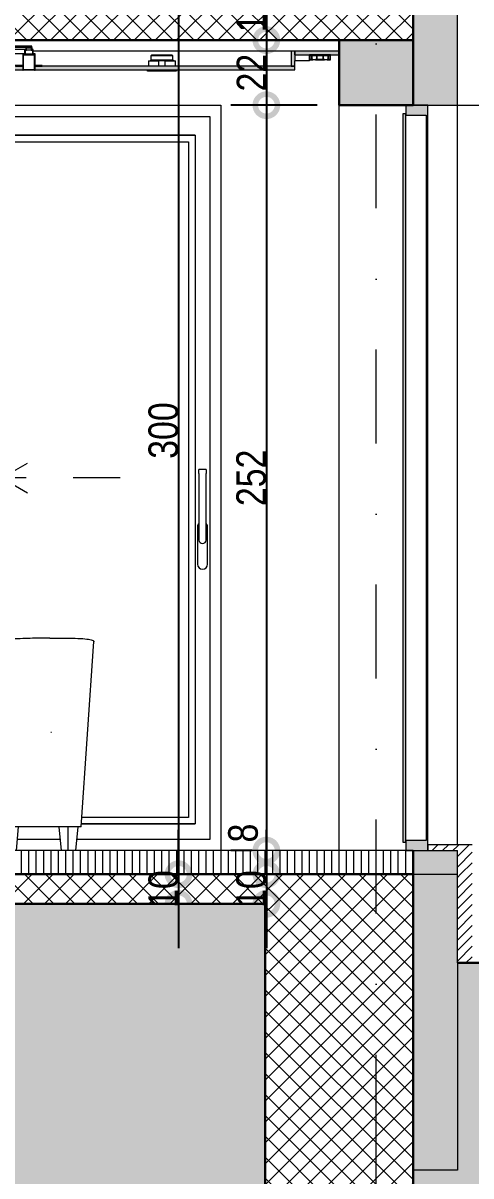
# Model space of a CAD drawing. Header units: centimetres. Extents: x 0 to 25250, y 0 to 2250.
# Drawn here: x 10996.3 to 11147.9, y 197.9 to 587.7 of the extents above; entities that cross this region are included whole.
import ezdxf

# ---------------------------------------------------------------- set-up
doc = ezdxf.new("R2010")
doc.units = ezdxf.units.CM
for name, pattern in [('17-View-1$0$Dash', [31.75, 15.875, -15.875]), ('20-View-2$0$Dash', [31.75, 15.875, -15.875]), ('20-View-2$0$Dash dot', [79.375, 31.75, -23.8125, 0, -23.8125])]:
    doc.linetypes.add(name, pattern=pattern)
for name, color, linetype, lineweight in [('A-ANNO-DIMS', 7, 'Continuous', 9), ('A-CLNG', 7, 'Continuous', 15), ('A-CLNG-PATT', 7, 'Continuous', 15), ('A-DETL', 7, 'Continuous', 9), ('A-DETL-GENF', 7, 'Continuous', 9), ('A-DETL-MBND', 7, 'Continuous', 9), ('A-FLOR-FNSH', 7, 'Continuous', 9), ('A-FLOR-LEVL', 7, 'Continuous', 9), ('A-FLOR-PATT', 7, 'Continuous', 9), ('A-GENM', 7, 'Continuous', 9), ('A-GLAZ', 7, 'Continuous', 5), ('A-GLAZ-HDLN', 7, '17-View-1$0$Dash', 5), ('A-WALL', 7, 'Continuous', 9), ('A-WALL-PATT', 7, 'Continuous', 9), ('E-LITE-EQPM', 7, 'Continuous', 9), ('G-ANNO-DIMS', 7, 'Continuous', 9), ('I-FURN', 7, 'Continuous', 9), ('S-COLS', 7, 'Continuous', 9), ('S-GRID', 7, 'Continuous', 9)]:
    doc.layers.add(name, color=color, linetype=linetype, lineweight=lineweight)
doc.styles.add('20-View-2$0$Arial Narrow', font='ARIALN.TTF', dxfattribs={"height": 10})
doc.dimstyles.new('20-View-2$0$TEC_DIM', dxfattribs={"dimscale": 30.48, "dimtxt": 10.23431, "dimasz": 0.492126, "dimexe": 0.393701, "dimexo": 0.246063, "dimgap": 0, "dimtad": 1, "dimdec": 0, "dimzin": 0, "dimdsep": 46, "dimtxsty": '20-View-2$0$Arial Narrow', "dimblk1": '20-View-2$0$_DotSmall', "dimblk2": '20-View-2$0$_DotSmall', "dimsah": 1, "dimcen": 0.09, "dimazin": 0, "dimtfac": 1, "dimtdec": 4, "dimtix": 1, "dimtmove": 0, "dimatfit": 3, "dimfxl": 1, "dimtvp": 1, "dimtolj": 1, "dimtzin": 0, "dimarcsym": 2})
doc.dimstyles.new('20-View-2$0$TEC_DIM_2', dxfattribs={"dimscale": 30.48, "dimtxt": 10.23431, "dimasz": 0.492126, "dimexe": 0.393701, "dimexo": 0.246063, "dimgap": 0, "dimtad": 1, "dimdec": 0, "dimzin": 0, "dimdsep": 46, "dimtxsty": '20-View-2$0$Arial Narrow', "dimblk1": '20-View-2$0$_DotSmall', "dimblk2": '20-View-2$0$_DotSmall', "dimsah": 1, "dimcen": 0.09, "dimazin": 0, "dimtfac": 1, "dimtdec": 4, "dimtix": 1, "dimtmove": 2, "dimatfit": 3, "dimfxl": 1, "dimtvp": 1, "dimtolj": 1, "dimtzin": 0, "dimarcsym": 2})
pattern_1 = [(45, (10354.6182, 595.5408), (-1.767767, 1.767767), [])]
pattern_2 = [(45, (10354.618, 595.541), (-3.535534, 3.535534), []), (135, (10354.618, 595.541), (-3.535534, -3.535534), [])]

# ---------------------------------------------------------------- blocks, each defined once
blk = doc.blocks.new('SINGLE - OK - 100x252-2419123-2-2')
at = {"layer": 'A-GLAZ', "true_color": 0xc0c0c0}
for points in [[(1781.64, 8), (1789.14, 8), (1789.14, 260), (1781.64, 260), (1781.64, 256.6), (1788.59, 256.6), (1788.59, 11.4), (1781.64, 11.4)], [(1780.64, 10.9), (1781.64, 10.9), (1781.64, 257.1), (1780.64, 257.1), (1780.64, 14.5)]]:
    blk.add_hatch(color=9, dxfattribs=at).paths.add_polyline_path(points)
at = {"layer": 'A-GLAZ'}
for p, q in [((1781.64, 260), (1781.64, 256.6)), ((1789.14, 260), (1781.64, 260)), ((1789.14, 8), (1789.14, 260)), ((1780.64, 257.1), (1780.64, 10.9)), ((1781.64, 257.1), (1780.64, 257.1)), ((1781.64, 10.9), (1781.64, 257.1)), ((1781.64, 256.6), (1788.59, 256.6)), ((1788.59, 256.6), (1788.59, 11.4)), ((1780.64, 10.9), (1781.64, 10.9)), ((1788.59, 11.4), (1781.64, 11.4)), ((1781.64, 11.4), (1781.64, 8)), ((1781.64, 8), (1789.14, 8))]:
    blk.add_line(p, q, dxfattribs=at)
blk = doc.blocks.new('SLIDING - TRIPLE - SL_SL_SL - 300x252-2510870-2-2')
at = {"layer": 'A-GLAZ'}
for p, q in [((1422.94, 11.8), (1422.94, 256.2)), ((1422.94, 256.2), (1715.34, 256.2)), ((1612.33, 255.25), (1422.94, 255.25)), ((1516.5, 79.08), (1516.5, 255.25)), ((1517.53, 255.25), (1517.53, 79.01)), ((1517.53, 255.25), (1517.53, 79.01)), ((1612.33, 88), (1612.33, 256.05)), ((1613.36, 256.05), (1612.33, 256.05)), ((1613.36, 256.05), (1613.36, 88)), ((1613.36, 256.05), (1613.36, 88)), ((1715.34, 256.05), (1613.36, 256.05)), ((1715.34, 256.2), (1715.34, 11.8)), ((1427.89, 17), (1427.89, 249.85)), ((1516.5, 249.85), (1427.89, 249.85)), ((1427.89, 249.85), (1516.5, 249.85)), ((1427.89, 17), (1427.89, 249.85)), ((1523.73, 249.85), (1523.73, 78.56)), ((1612.33, 249.85), (1523.73, 249.85)), ((1523.73, 78.56), (1523.73, 249.85)), ((1523.73, 249.85), (1612.33, 249.85)), ((1619.56, 249.85), (1619.56, 77.27)), ((1710.39, 249.85), (1619.56, 249.85)), ((1619.56, 77.27), (1619.56, 249.85)), ((1619.56, 249.85), (1710.39, 249.85)), ((1710.39, 249.85), (1710.39, 17)), ((1710.39, 249.85), (1710.39, 17)), ((1430.09, 247.65), (1516.5, 247.65)), ((1430.09, 19.2), (1430.09, 247.65)), ((1525.93, 78.38), (1525.93, 247.65)), ((1525.93, 247.65), (1612.33, 247.65)), ((1621.76, 77.51), (1621.76, 247.65)), ((1621.76, 247.65), (1708.19, 247.65)), ((1708.19, 247.65), (1708.19, 19.2)), ((1714.09, 136.8), (1711.69, 136.8)), ((1711.69, 136.74), (1711.69, 136.8)), ((1711.69, 135.67), (1711.69, 136.74)), ((1714.09, 136.8), (1714.09, 136.74)), ((1714.09, 136.74), (1714.09, 135.67)), ((1711.69, 135.52), (1711.69, 135.67)), ((1711.69, 135.52), (1711.69, 113)), ((1714.09, 135.67), (1714.09, 135.52)), ((1714.09, 113), (1714.09, 135.52)), ((1711.22, 117.5), (1711.22, 104.83)), ((1714.57, 104.83), (1714.57, 117.5)), ((1612.33, 76.39), (1612.33, 84)), ((1613.36, 84), (1613.36, 76.53)), ((1613.36, 84), (1613.36, 76.53)), ((1427.89, 17), (1485.14, 17)), ((1485.14, 17), (1427.89, 17)), ((1484.99, 19.2), (1430.09, 19.2)), ((1516.5, 11.8), (1516.5, 16)), ((1517.53, 16), (1517.53, 11.8)), ((1517.53, 16), (1517.53, 11.8)), ((1558.74, 17), (1579.14, 17)), ((1579.14, 17), (1558.74, 17)), ((1579.14, 19.2), (1558.87, 19.2)), ((1598.11, 19.2), (1587.14, 19.2)), ((1587.14, 17), (1598.24, 17)), ((1598.24, 17), (1587.14, 17)), ((1612.33, 11.8), (1612.33, 16)), ((1613.36, 16), (1613.36, 11.8)), ((1613.36, 16), (1613.36, 11.8)), ((1671.84, 17), (1710.39, 17)), ((1710.39, 17), (1671.84, 17)), ((1708.19, 19.2), (1671.98, 19.2)), ((1486.7, 11.8), (1422.94, 11.8)), ((1506.83, 11.8), (1492.32, 11.8)), ((1520.28, 11.8), (1512.45, 11.8)), ((1548.54, 11.8), (1525.91, 11.8)), ((1575.72, 11.8), (1554.16, 11.8)), ((1602.82, 11.8), (1590.57, 11.8)), ((1631.07, 11.8), (1608.44, 11.8)), ((1644.52, 11.8), (1636.7, 11.8)), ((1664.66, 11.8), (1650.15, 11.8)), ((1715.34, 11.8), (1670.28, 11.8))]:
    blk.add_line(p, q, dxfattribs=at)
for centre, radius, start, end in [((1712.89, 117.5), 1.68, 135.8789, 180), ((1712.89, 117.5), 1.67, 0, 44.1211), ((1712.89, 113), 1.2, 180, 360), ((1712.89, 104.83), 1.67, 180, 360)]:
    blk.add_arc(centre, radius, start, end, dxfattribs=at)
at = {"layer": 'A-GLAZ-HDLN'}
for p, q in [((1549.14, 134), (1557.8, 139)), ((1644.98, 134), (1653.64, 139)), ((1549.14, 134), (1557.8, 129)), ((1589.14, 134), (1549.14, 134)), ((1644.98, 134), (1653.64, 129)), ((1684.98, 134), (1644.98, 134))]:
    blk.add_line(p, q, dxfattribs=at)
blk = doc.blocks.new('Furniture_Crescent_Armchair - 870x580x380mm-V38-2-2')
at = {"layer": 'I-FURN', "color": 253, "true_color": 0xaaaaaa}
blk.add_line((1671.78, 16), (1676.16, 78.72), dxfattribs=at)
blk.add_open_spline([(1676.11, 78.59), (1676.17, 78.68), (1676.18, 78.76), (1676.13, 78.84)], degree=3, dxfattribs=at)
blk = doc.blocks.new('Furniture_Crescent_Armchair - 870x580x380mm-V41-2-2')
at = {"layer": 'I-FURN', "color": 253, "true_color": 0xaaaaaa}
for p, q in [((1661.25, 79.85), (1665.5, 79.85)), ((1671.78, 16), (1676.16, 78.72)), ((1598.3, 16), (1594.84, 73.47)), ((1598.3, 16), (1612.53, 16)), ((1602.08, 16), (1603.49, 8)), ((1605.26, 16), (1605.97, 8)), ((1608.44, 16), (1608.44, 8)), ((1658.1, 16), (1612.53, 16)), ((1630.7, 16), (1631.41, 8)), ((1633.88, 16), (1633.88, 8)), ((1636.36, 8), (1637.07, 16)), ((1644.86, 8), (1644.15, 16)), ((1647.33, 16), (1647.33, 8)), ((1650.52, 16), (1649.81, 8)), ((1662.34, 16), (1658.1, 16)), ((1671.78, 16), (1662.34, 16)), ((1664.29, 16), (1665, 8)), ((1667.47, 8), (1667.47, 16)), ((1670.65, 16), (1669.95, 8))]:
    blk.add_line(p, q, dxfattribs=at)
at = {"layer": 'I-FURN', "color": 253, "true_color": 0xaaaaaa, "flags": 128}
blk.add_lwpolyline([(1661.56, 48), (1661.66, 48), (1661.76, 47.99)], dxfattribs=at)
at = {"layer": 'I-FURN', "color": 253, "true_color": 0xaaaaaa}
for points, knots in [([(1661.25, 79.85), (1660.35, 79.85), (1658.47, 79.84), (1654.34, 79.76), (1648.65, 79.55), (1641.25, 79.15), (1633.9, 78.63), (1626.9, 78.03), (1620.49, 77.39), (1615.58, 76.82), (1612, 76.35), (1610.36, 76.12), (1609.56, 76)], [-1, -1, -1, -1, -0.933824, -0.867647, -0.735294, -0.602941, -0.470588, -0.352941, -0.235294, -0.117647, -0.058824, 0, 0, 0, 0]), ([(1665.5, 79.85), (1666.3, 79.85), (1667.82, 79.84), (1670.54, 79.78), (1673.29, 79.61), (1675.43, 79.29), (1676.19, 78.93), (1676.17, 78.68), (1676.11, 78.59)], [0, 0, 0, 0, 0.0588235, 0.1176471, 0.2352941, 0.3529412, 0.4705882, 0.5294118, 0.5294118, 0.5294118, 0.5294118]), ([(1609.56, 76), (1607.85, 75.74), (1604.57, 75.23), (1599.56, 74.38), (1596.47, 73.8), (1594.84, 73.47)], [-1, -1, -1, -1, -0.7, -0.4, 0, 0, 0, 0])]:
    blk.add_open_spline(points, degree=3, knots=knots, dxfattribs=at)
blk = doc.blocks.new('20-View-2$0$_DotSmall')
at = {"color": 0, "linetype": 'ByBlock', "const_width": 0.5}
blk.add_lwpolyline([(-0.0625, 0, 1), (0.0625, 0, 1)], format="xyb", close=True, dxfattribs=at)
blk = doc.blocks.new('*D3062')
at = {"layer": 'A-ANNO-DIMS', "color": 0, "lineweight": -2, "transparency": 16777216}
for p, q in [((11073.8, 599.88), (11066.64, 599.88)), ((11078.64, 599.88), (11078.64, 581.88)), ((11073.8, 581.88), (11066.64, 581.88))]:
    blk.add_line(p, q, dxfattribs=at)
at = {"layer": 'A-ANNO-DIMS', "color": 0, "lineweight": -2, "transparency": 16777216, "xscale": 15, "yscale": 15, "zscale": 15}
for p, rotation in [((11078.64, 599.88), 90), ((11078.64, 581.88), 270)]:
    blk.add_blockref('20-View-2$0$_DotSmall', p, dxfattribs=dict(at, rotation=rotation))
at = {"layer": 'A-ANNO-DIMS', "color": 0, "transparency": 16777216, "insert": (11073.54, 590.88), "char_height": 10, "width": 15.2053, "attachment_point": 5, "rotation": 90, "style": '20-View-2$0$Arial Narrow'}
blk.add_mtext('\\A1;18', dxfattribs=at)
blk = doc.blocks.new('*D3063')
at = {"layer": 'A-ANNO-DIMS', "color": 0, "lineweight": -2, "transparency": 16777216}
for p, q in [((11073.8, 581.88), (11066.64, 581.88)), ((11078.64, 581.88), (11078.64, 559.88)), ((11095.78, 559.88), (11066.64, 559.88))]:
    blk.add_line(p, q, dxfattribs=at)
at = {"layer": 'A-ANNO-DIMS', "color": 0, "lineweight": -2, "transparency": 16777216, "xscale": 15, "yscale": 15, "zscale": 15}
for p, rotation in [((11078.64, 581.88), 90), ((11078.64, 559.88), 270)]:
    blk.add_blockref('20-View-2$0$_DotSmall', p, dxfattribs=dict(at, rotation=rotation))
at = {"layer": 'A-ANNO-DIMS', "color": 0, "transparency": 16777216, "insert": (11073.62, 570.88), "char_height": 10, "width": 15.2053, "attachment_point": 5, "rotation": 90, "style": '20-View-2$0$Arial Narrow'}
blk.add_mtext('\\A1;22', dxfattribs=at)
blk = doc.blocks.new('*D3064')
at = {"layer": 'A-ANNO-DIMS', "color": 0, "lineweight": -2, "transparency": 16777216}
for p, q in [((11095.78, 559.88), (11066.64, 559.88)), ((11078.64, 559.88), (11078.64, 307.88)), ((11073.8, 307.88), (11066.64, 307.88))]:
    blk.add_line(p, q, dxfattribs=at)
at = {"layer": 'A-ANNO-DIMS', "color": 0, "lineweight": -2, "transparency": 16777216, "xscale": 15, "yscale": 15, "zscale": 15}
for p, rotation in [((11078.64, 559.88), 90), ((11078.64, 307.88), 270)]:
    blk.add_blockref('20-View-2$0$_DotSmall', p, dxfattribs=dict(at, rotation=rotation))
at = {"layer": 'A-ANNO-DIMS', "color": 0, "transparency": 16777216, "insert": (11073.54, 433.88), "char_height": 10, "width": 22.8079, "attachment_point": 5, "rotation": 90, "style": '20-View-2$0$Arial Narrow'}
blk.add_mtext('\\A1;252', dxfattribs=at)
blk = doc.blocks.new('*D3065')
at = {"layer": 'A-ANNO-DIMS', "color": 0, "lineweight": -2, "transparency": 16777216}
for p, q in [((11073.8, 307.88), (11066.64, 307.88)), ((11078.64, 307.88), (11078.64, 299.88)), ((11073.8, 299.88), (11066.64, 299.88))]:
    blk.add_line(p, q, dxfattribs=at)
at = {"layer": 'A-ANNO-DIMS', "color": 0, "lineweight": -2, "transparency": 16777216, "xscale": 15, "yscale": 15, "zscale": 15}
for p, rotation in [((11078.64, 307.88), 90), ((11078.64, 299.88), 270)]:
    blk.add_blockref('20-View-2$0$_DotSmall', p, dxfattribs=dict(at, rotation=rotation))
at = {"layer": 'A-ANNO-DIMS', "color": 0, "transparency": 16777216, "insert": (11065.72, 310.62), "char_height": 10, "width": 7.6026, "attachment_point": 1, "rotation": 90, "line_spacing_factor": 0.974696, "style": '20-View-2$0$Arial Narrow'}
blk.add_mtext('\\A1;8', dxfattribs=at)
blk = doc.blocks.new('*D3066')
at = {"layer": 'A-ANNO-DIMS', "color": 0, "lineweight": -2, "transparency": 16777216}
for p, q in [((11078.64, 299.88), (11078.64, 314.88)), ((11073.8, 299.88), (11066.64, 299.88)), ((11078.64, 299.88), (11078.64, 289.88)), ((11073.8, 289.88), (11066.64, 289.88)), ((11078.64, 289.88), (11078.64, 274.88))]:
    blk.add_line(p, q, dxfattribs=at)
at = {"layer": 'A-ANNO-DIMS', "color": 0, "lineweight": -2, "transparency": 16777216, "xscale": 15, "yscale": 15, "zscale": 15}
for p, rotation in [((11078.64, 299.88), 270), ((11078.64, 289.88), 90)]:
    blk.add_blockref('20-View-2$0$_DotSmall', p, dxfattribs=dict(at, rotation=rotation))
at = {"layer": 'A-ANNO-DIMS', "color": 0, "transparency": 16777216, "insert": (11073.54, 294.88), "char_height": 10, "width": 15.2053, "attachment_point": 5, "rotation": 90, "style": '20-View-2$0$Arial Narrow'}
blk.add_mtext('\\A1;10', dxfattribs=at)
blk = doc.blocks.new('*D3068')
at = {"layer": 'A-ANNO-DIMS', "color": 0, "lineweight": -2, "transparency": 16777216}
for p, q in [((11044.06, 599.88), (11036.91, 599.88)), ((11048.91, 599.88), (11048.91, 299.88)), ((11044.06, 299.88), (11036.91, 299.88))]:
    blk.add_line(p, q, dxfattribs=at)
at = {"layer": 'A-ANNO-DIMS', "color": 0, "lineweight": -2, "transparency": 16777216, "xscale": 15, "yscale": 15, "zscale": 15}
for p, rotation in [((11048.91, 599.88), 90), ((11048.91, 299.88), 270)]:
    blk.add_blockref('20-View-2$0$_DotSmall', p, dxfattribs=dict(at, rotation=rotation))
at = {"layer": 'A-ANNO-DIMS', "color": 0, "transparency": 16777216, "insert": (11043.81, 449.88), "char_height": 10, "width": 22.8079, "attachment_point": 5, "rotation": 90, "style": '20-View-2$0$Arial Narrow'}
blk.add_mtext('\\A1;300', dxfattribs=at)
blk = doc.blocks.new('*D3069')
at = {"layer": 'A-ANNO-DIMS', "color": 0, "lineweight": -2, "transparency": 16777216}
for p, q in [((11048.91, 299.88), (11048.91, 314.88)), ((11044.06, 299.88), (11036.91, 299.88)), ((11048.91, 299.88), (11048.91, 289.88)), ((11044.06, 289.88), (11036.91, 289.88)), ((11048.91, 289.88), (11048.91, 274.88))]:
    blk.add_line(p, q, dxfattribs=at)
at = {"layer": 'A-ANNO-DIMS', "color": 0, "lineweight": -2, "transparency": 16777216, "xscale": 15, "yscale": 15, "zscale": 15}
for p, rotation in [((11048.91, 299.88), 270), ((11048.91, 289.88), 90)]:
    blk.add_blockref('20-View-2$0$_DotSmall', p, dxfattribs=dict(at, rotation=rotation))
at = {"layer": 'A-ANNO-DIMS', "color": 0, "transparency": 16777216, "insert": (11043.81, 294.88), "char_height": 10, "width": 15.2053, "attachment_point": 5, "rotation": 90, "style": '20-View-2$0$Arial Narrow'}
blk.add_mtext('\\A1;10', dxfattribs=at)
blk = doc.blocks.new('ClearAccent-RS060B-3D - 1xLED5-36-_830-V33-2-2')
at = {"layer": 'E-LITE-EQPM', "lineweight": 5}
for p, q in [((1695.75, 277), (1695.39, 276.64)), ((1695.75, 277), (1699.14, 277)), ((1699.14, 277), (1702.54, 277)), ((1702.89, 276.64), (1702.54, 277)), ((1694.57, 275), (1694.57, 273.32)), ((1694.57, 275), (1698.11, 275)), ((1694.57, 273.32), (1694.64, 273.25)), ((1694.57, 273.32), (1698.11, 273.32)), ((1695.39, 275.24), (1695.15, 275)), ((1695.39, 276.64), (1695.39, 275.24)), ((1699.14, 276.64), (1695.39, 276.64)), ((1695.39, 275.24), (1699.14, 275.24)), ((1699.14, 275.24), (1695.39, 275.24)), ((1695.85, 275.24), (1695.85, 275)), ((1698.14, 273.25), (1698.14, 275.11)), ((1698.14, 275.11), (1700.14, 275.11)), ((1702.89, 276.64), (1699.14, 276.64)), ((1699.14, 275.24), (1702.89, 275.24)), ((1702.89, 275.24), (1699.14, 275.24)), ((1700.14, 275.11), (1700.14, 273.25)), ((1700.18, 275), (1703.72, 275)), ((1700.18, 273.32), (1703.72, 273.32)), ((1702.44, 275), (1702.44, 275.24)), ((1702.89, 275.24), (1702.89, 276.64)), ((1703.14, 275), (1702.89, 275.24)), ((1703.64, 273.25), (1703.72, 273.32)), ((1703.72, 273.32), (1703.72, 275)), ((1694.14, 272), (1694.14, 271.5)), ((1699.14, 271.5), (1694.27, 271.5)), ((1704.02, 271.5), (1699.14, 271.5)), ((1704.14, 271.5), (1704.14, 272))]:
    blk.add_line(p, q, dxfattribs=at)
blk = doc.blocks.new('ClearAccent-RS060B-3D - 1xLED5-36-_830-V34-2-2')
at = {"layer": 'E-LITE-EQPM', "lineweight": 5}
for p, q in [((1694.57, 273.32), (1694.64, 273.25)), ((1703.64, 273.25), (1703.72, 273.32)), ((1694.14, 272), (1694.14, 271.5)), ((1694.27, 271.5), (1694.27, 271.5)), ((1704.02, 271.5), (1704.02, 271.5)), ((1704.14, 271.5), (1704.14, 272))]:
    blk.add_line(p, q, dxfattribs=at)
blk = doc.blocks.new('LIGHT PROFILE - 60-1634594-2-2')
at = {"layer": 'E-LITE-EQPM', "lineweight": 5}
for p, q in [((1017.22, 277), (1021.07, 277)), ((1017.22, 277), (1017.22, 272)), ((1021.07, 272), (1021.07, 277)), ((1021.07, 272), (1017.22, 272))]:
    blk.add_line(p, q, dxfattribs=at)
blk = doc.blocks.new('LED STRIP PHOTO_0010 - LED-1642415-2-2')
at = {"layer": 'E-LITE-EQPM', "lineweight": 5}
for p, q in [((1744.14, 277), (1749.14, 277)), ((1744.14, 277), (1744.14, 275)), ((1749.14, 275), (1749.14, 277)), ((1749.14, 275), (1744.14, 275))]:
    blk.add_line(p, q, dxfattribs=at)
blk = doc.blocks.new('TRACK LIGHT MAYTONI SYS - 200x276-1638274-2-2')
at = {"layer": 'A-GENM', "lineweight": 5}
for p, q in [((1452.69, 277.38), (1452.09, 277.38)), ((1452.09, 277.38), (1452.09, 273.44)), ((1452.22, 277), (1452.22, 277.08)), ((1452.22, 277.08), (1453.26, 277.08)), ((1453.09, 278.88), (1452.69, 278.88)), ((1452.69, 278.88), (1452.69, 277.38)), ((1452.98, 277.21), (1452.98, 278.62)), ((1452.98, 278.62), (1453.34, 278.62)), ((1453.26, 277.21), (1452.98, 277.21)), ((1453.56, 279.56), (1453.09, 279.56)), ((1453.09, 279.56), (1453.09, 278.88)), ((1453.75, 279.92), (1453.18, 279.92)), ((1453.18, 279.92), (1453.18, 279.79)), ((1453.18, 279.79), (1453.56, 279.79)), ((1453.26, 277.08), (1453.26, 277.21)), ((1455.03, 277.21), (1453.26, 277.21)), ((1455.03, 277.08), (1453.26, 277.08)), ((1453.34, 278.62), (1453.34, 279.37)), ((1453.34, 279.37), (1454.95, 279.37)), ((1454.95, 278.62), (1453.34, 278.62)), ((1453.56, 279.79), (1453.56, 279.56)), ((1453.75, 279.65), (1453.75, 279.92)), ((1454.53, 279.92), (1453.75, 279.92)), ((1454.53, 279.65), (1453.75, 279.65)), ((1454.53, 279.92), (1454.53, 279.65)), ((1455.1, 279.92), (1454.53, 279.92)), ((1454.73, 279.56), (1454.73, 279.79)), ((1454.73, 279.79), (1455.1, 279.79)), ((1455.19, 279.56), (1454.73, 279.56)), ((1454.95, 279.37), (1454.95, 278.62)), ((1454.95, 278.62), (1455.31, 278.62)), ((1455.31, 277.21), (1455.03, 277.21)), ((1455.03, 277.21), (1455.03, 277.08)), ((1455.03, 277.08), (1456.07, 277.08)), ((1455.1, 279.79), (1455.1, 279.92)), ((1653.18, 279.92), (1455.1, 279.92)), ((1653.18, 279.79), (1455.1, 279.79)), ((1455.19, 278.88), (1455.19, 279.56)), ((1653.09, 279.56), (1455.19, 279.56)), ((1455.6, 278.88), (1455.19, 278.88)), ((1455.31, 278.62), (1455.31, 277.21)), ((1455.6, 277.38), (1455.6, 278.88)), ((1652.69, 278.88), (1455.6, 278.88)), ((1456.2, 277.38), (1455.6, 277.38)), ((1456.07, 277.08), (1456.07, 277)), ((1456.2, 273.44), (1456.2, 277.38)), ((1652.09, 277.38), (1456.2, 277.38)), ((1652.69, 277.38), (1652.09, 277.38)), ((1652.09, 277.38), (1652.09, 273.44)), ((1652.22, 277), (1652.22, 277.08)), ((1652.22, 277.08), (1653.26, 277.08)), ((1653.09, 278.88), (1652.69, 278.88)), ((1652.69, 278.88), (1652.69, 277.38)), ((1652.98, 277.21), (1652.98, 278.62)), ((1652.98, 278.62), (1653.34, 278.62)), ((1653.26, 277.21), (1652.98, 277.21)), ((1653.56, 279.56), (1653.09, 279.56)), ((1653.09, 279.56), (1653.09, 278.88)), ((1653.75, 279.92), (1653.18, 279.92)), ((1653.18, 279.92), (1653.18, 279.79)), ((1653.18, 279.79), (1653.56, 279.79)), ((1653.26, 277.08), (1653.26, 277.21)), ((1655.03, 277.21), (1653.26, 277.21)), ((1655.03, 277.08), (1653.26, 277.08)), ((1653.34, 278.62), (1653.34, 279.37)), ((1653.34, 279.37), (1654.95, 279.37)), ((1654.95, 278.62), (1653.34, 278.62)), ((1653.56, 279.79), (1653.56, 279.56)), ((1653.75, 279.65), (1653.75, 279.92)), ((1654.53, 279.92), (1653.75, 279.92)), ((1654.53, 279.65), (1653.75, 279.65)), ((1655.1, 279.92), (1654.53, 279.92)), ((1654.53, 279.92), (1654.53, 279.65)), ((1654.73, 279.56), (1654.73, 279.79)), ((1654.73, 279.79), (1655.1, 279.79)), ((1655.19, 279.56), (1654.73, 279.56)), ((1654.95, 279.37), (1654.95, 278.62)), ((1654.95, 278.62), (1655.31, 278.62)), ((1655.31, 277.21), (1655.03, 277.21)), ((1655.03, 277.21), (1655.03, 277.08)), ((1655.03, 277.08), (1656.07, 277.08)), ((1655.1, 279.79), (1655.1, 279.92)), ((1655.19, 278.88), (1655.19, 279.56)), ((1655.6, 278.88), (1655.19, 278.88)), ((1655.31, 278.62), (1655.31, 277.21)), ((1655.6, 277.38), (1655.6, 278.88)), ((1656.2, 277.38), (1655.6, 277.38)), ((1656.07, 277.08), (1656.07, 277)), ((1656.2, 273.44), (1656.2, 277.38)), ((1452.09, 273.44), (1449.64, 273.44)), ((1449.64, 273.44), (1449.64, 273.25)), ((1449.64, 273.25), (1452.09, 273.25)), ((1452.09, 273.25), (1452.09, 271.83)), ((1458.64, 273.44), (1456.2, 273.44)), ((1456.2, 271.83), (1456.2, 273.25)), ((1456.2, 273.25), (1458.64, 273.25)), ((1458.64, 273.25), (1458.64, 273.44)), ((1649.64, 273.44), (1458.64, 273.44)), ((1652.09, 273.44), (1649.64, 273.44)), ((1649.64, 273.44), (1649.64, 273.25)), ((1649.64, 273.25), (1652.09, 273.25)), ((1652.09, 273.25), (1652.09, 271.83)), ((1658.64, 273.44), (1656.2, 273.44)), ((1656.2, 271.83), (1656.2, 273.25)), ((1656.2, 273.25), (1658.64, 273.25)), ((1658.64, 273.25), (1658.64, 273.44)), ((1452.09, 271.83), (1452.22, 271.83)), ((1452.22, 271.83), (1452.22, 272)), ((1456.07, 271.83), (1452.22, 271.83)), ((1456.07, 272), (1456.07, 271.83)), ((1456.07, 271.83), (1456.2, 271.83)), ((1534.14, 271.83), (1456.2, 271.83)), ((1652.09, 271.83), (1574.14, 271.83)), ((1652.09, 271.83), (1652.22, 271.83)), ((1652.22, 271.83), (1652.22, 272)), ((1656.07, 271.83), (1652.22, 271.83)), ((1656.07, 272), (1656.07, 271.83)), ((1656.07, 271.83), (1656.2, 271.83))]:
    blk.add_line(p, q, dxfattribs=at)
blk = doc.blocks.new('CURTAIN RAIL - CURTAIN RAIL-1696523-2-2')
at = {"layer": 'A-GENM', "lineweight": 5}
for p, q in [((1751.14, 275.3), (1750.24, 275.3)), ((1755.04, 275.3), (1754.14, 275.3))]:
    blk.add_line(p, q, dxfattribs=at)
blk = doc.blocks.new('CURTAIN RAIL - CURTAIN RAIL-1696591-2-2')
at = {"layer": 'A-GENM', "lineweight": 5}
for p, q in [((1756.14, 277), (1749.14, 277)), ((1749.34, 276.8), (1749.74, 276.8)), ((1749.34, 275.5), (1749.34, 276.8)), ((1749.74, 276.8), (1749.74, 275.5)), ((1749.94, 275.5), (1749.94, 276.8)), ((1749.94, 276.8), (1751.44, 276.8)), ((1751.44, 276.8), (1751.44, 275.5)), ((1751.64, 275.5), (1751.64, 276.8)), ((1751.64, 276.8), (1753.64, 276.8)), ((1753.64, 276.8), (1753.64, 275.5)), ((1753.84, 275.5), (1753.84, 276.8)), ((1753.84, 276.8), (1755.34, 276.8)), ((1755.34, 276.8), (1755.34, 275.5)), ((1755.54, 276.8), (1755.94, 276.8)), ((1755.54, 275.5), (1755.54, 276.8)), ((1755.94, 276.8), (1755.94, 275.5)), ((1756.14, 275.3), (1756.14, 277)), ((1749.14, 275.3), (1750.24, 275.3)), ((1749.74, 275.5), (1749.34, 275.5)), ((1750.24, 275.5), (1749.94, 275.5)), ((1750.24, 275.3), (1750.24, 275.5)), ((1751.44, 275.5), (1751.14, 275.5)), ((1751.14, 275.5), (1751.14, 275.3)), ((1751.14, 275.3), (1754.14, 275.3)), ((1753.64, 275.5), (1751.64, 275.5)), ((1754.14, 275.5), (1753.84, 275.5)), ((1754.14, 275.3), (1754.14, 275.5)), ((1755.34, 275.5), (1755.04, 275.5)), ((1755.04, 275.5), (1755.04, 275.3)), ((1755.04, 275.3), (1756.14, 275.3)), ((1755.94, 275.5), (1755.54, 275.5))]:
    blk.add_line(p, q, dxfattribs=at)

msp = doc.modelspace()

# ---------------------------------------------------------------- hatches: boundary and pattern name
at = {"layer": 'A-CLNG-PATT', "true_color": 0xffff80}
msp.add_hatch(color=51, dxfattribs=at).paths.add_polyline_path([(11097.96, 576.88), (11103.28, 576.88), (11103.28, 578.13), (11088.28, 578.13), (11088.28, 576.88), (11093.28, 576.88)])
h = msp.add_hatch(color=51, dxfattribs=at)
h.paths.add_polyline_path([(10708.28, 571.88), (10796.23, 571.88), (10796.23, 573.13), (10708.28, 573.13)])
h.paths.add_polyline_path([(11088.28, 571.88), (11088.28, 573.13), (11000.33, 573.13), (11000.33, 571.88), (11074.82, 571.88)])
h.paths.add_polyline_path([(10800.33, 571.88), (10996.23, 571.88), (10996.23, 573.13), (10800.33, 573.13), (10800.33, 572.74)])
at = {"layer": 'A-DETL-GENF'}
h = msp.add_hatch(dxfattribs=at)
h.set_pattern_fill('FP2_22', color=256, style=0, pattern_type=2)
h.set_pattern_definition([(0, (10354.618, 595.54), (19.05, 19.05), [19.05, -19.05]), (0, (10354.618, 602.685), (19.05, 19.05), [19.05, -19.05]), (0, (10354.618, 609.828), (19.05, 19.05), [19.05, -19.05]), (90, (10357, 612.21), (-19.05, 19.05), [19.05, -19.05]), (90, (10364.143, 612.21), (-19.05, 19.05), [19.05, -19.05]), (90, (10371.287, 612.21), (-19.05, 19.05), [19.05, -19.05])])
h.paths.add_polyline_path([(10299.45, 181.51), (10669.22, 181.51), (10669.22, 184.38), (10670.78, 184.38), (10670.78, 289.88), (10078.28, 289.88), (10078.28, 184.38), (10079.8, 184.38), (10079.8, 181.51), (10242.1, 181.51)])
h.paths.add_polyline_path([(9501.89, 181.51), (9566.72, 181.51), (9566.72, 184.38), (9568.28, 184.38), (9568.28, 199.88), (9553.28, 199.88), (9553.28, 269.88), (9378.53, 269.88), (9378.53, 181.51)])
h.paths.add_polyline_path([(11352.4, 181.51), (11352.4, 269.88), (11143.28, 269.88), (11143.28, 199.88), (11128.28, 199.88), (11128.28, 184.38), (11129.8, 184.38), (11129.8, 181.51), (11229.03, 181.51)])
h.paths.add_polyline_path([(9619.8, 181.51), (10026.72, 181.51), (10026.72, 184.38), (10028.28, 184.38), (10028.28, 289.88), (9618.28, 289.88), (9618.28, 184.38), (9619.8, 184.38), (9619.8, 181.84)])
h.paths.add_polyline_path([(11071.91, 181.51), (11076.72, 181.51), (11076.72, 184.38), (11078.28, 184.38), (11078.28, 289.88), (10720.78, 289.88), (10720.78, 184.38), (10722.3, 184.38), (10722.3, 181.51), (10982.3, 181.51)])
at = {"layer": 'A-FLOR-PATT'}
h = msp.add_hatch(dxfattribs=at)
h.set_pattern_fill('FP2_21', color=256, style=0, pattern_type=2)
h.set_pattern_definition(pattern_2)
h.paths.add_polyline_path([(10365.46, 581.88), (11128.28, 581.88), (11128.28, 599.88), (9488.28, 599.88), (9488.28, 581.88), (10350.04, 581.88)])
at = {"layer": 'A-FLOR-PATT', "true_color": 0x787878}
h = msp.add_hatch(dxfattribs=at)
h.set_pattern_fill('FP2_16', color=8, angle=-180, style=0, pattern_type=2)
h.set_pattern_definition([(270, (10348.2802, 307.8798), (2.5, 2e-16), [])])
h.paths.add_polyline_path([(9593.28, 299.88), (10028.28, 299.88), (10028.28, 307.88), (9593.28, 307.88)])
h.paths.add_polyline_path([(11128.28, 299.88), (11128.28, 307.88), (10708.28, 307.88), (10708.28, 299.88), (11121.09, 299.88)])
h.paths.add_polyline_path([(10053.28, 299.88), (10683.28, 299.88), (10683.28, 307.88), (10053.28, 307.88)])
at = {"layer": 'A-FLOR-PATT'}
h = msp.add_hatch(dxfattribs=at)
h.set_pattern_fill('FP2_21', color=256, style=0, pattern_type=2)
h.set_pattern_definition(pattern_2)
h.paths.add_polyline_path([(9618.28, 289.88), (11128.28, 289.88), (11128.28, 299.88), (9568.28, 299.88), (9568.28, 289.88)])
at = {"layer": 'A-WALL-PATT', "lineweight": 5, "true_color": 0xffff80}
h = msp.add_hatch(color=51, dxfattribs=at)
h.paths.add_polyline_path([(11136.51, 299.88), (11143.28, 299.88), (11143.28, 307.88), (11128.28, 307.88), (11128.28, 299.88), (11128.8, 299.88)])
h.paths.add_polyline_path([(11136.51, 559.88), (11143.28, 559.88), (11143.28, 599.88), (11128.28, 599.88), (11128.28, 559.88)])
at = {"layer": 'A-WALL-PATT', "true_color": 0x808080}
msp.add_hatch(color=8, dxfattribs=at).paths.add_polyline_path([(11128.28, 559.88), (11128.28, 581.88), (11103.28, 581.88), (11103.28, 559.88), (11105.67, 559.88)])
at = {"layer": 'A-WALL-PATT', "true_color": 0xffff80}
for points in [[(11087.03, 573.13), (11088.28, 573.13), (11088.28, 578.13), (11087.03, 578.13), (11087.03, 574.88)], [(11128.28, 199.88), (11143.28, 199.88), (11143.28, 299.88), (11128.28, 299.88), (11128.28, 209.86)]]:
    msp.add_hatch(color=51, dxfattribs=at).paths.add_polyline_path(points)
at = {"layer": 'A-WALL-PATT', "true_color": 0x787878}
h = msp.add_hatch(dxfattribs=at)
h.set_pattern_fill('FP2_20', color=8, style=0, pattern_type=2)
h.set_pattern_definition(pattern_1)
h.paths.add_polyline_path([(11133.28, 307.88), (11143.28, 307.88), (11143.28, 309.88), (11133.28, 309.88)])
h = msp.add_hatch(dxfattribs=at)
h.set_pattern_fill('FP2_20', color=8, style=0, pattern_type=2)
h.set_pattern_definition(pattern_1)
h.paths.add_polyline_path([(11144.22, 299.88), (11148.28, 299.88), (11148.28, 309.88), (11143.28, 309.88), (11143.28, 299.88)])
h = msp.add_hatch(dxfattribs=at)
h.set_pattern_fill('FP2_20', color=8, style=0, pattern_type=2)
h.set_pattern_definition(pattern_1)
h.paths.add_polyline_path([(9552.57, 269.88), (9553.28, 269.88), (9553.28, 299.88), (9548.28, 299.88), (9548.28, 269.88)])
h.paths.add_polyline_path([(11148.28, 269.88), (11148.28, 299.88), (11143.28, 299.88), (11143.28, 269.88), (11143.99, 269.88)])
at = {"layer": 'A-WALL-PATT'}
h = msp.add_hatch(dxfattribs=at)
h.set_pattern_fill('FP2_21', color=256, style=0, pattern_type=2)
h.set_pattern_definition(pattern_2)
h.paths.add_polyline_path([(11105.19, 181.84), (11107.09, 184.38), (11128.28, 184.38), (11128.28, 289.88), (11078.28, 289.88), (11078.28, 184.38), (11099.47, 184.38), (11101.38, 186.92), (11103.28, 184.38)])

# ---------------------------------------------------------------- linework, layer by layer
at = {"layer": 'A-CLNG', "lineweight": 5}
for p, q in [((11103.28, 578.13), (11088.28, 578.13)), ((11088.28, 578.13), (11088.28, 576.88)), ((11093.28, 576.88), (11103.28, 576.88)), ((11103.28, 576.88), (11103.28, 578.13)), ((11088.28, 573.13), (11000.33, 573.13)), ((11000.33, 573.13), (11000.33, 571.88)), ((11088.28, 571.88), (11088.28, 573.13)), ((11000.33, 571.88), (11088.28, 571.88))]:
    msp.add_line(p, q, dxfattribs=at)
at = {"layer": 'A-DETL', "color": 7, "lineweight": 30}
for p, q in [((11103.28, 581.88), (11128.28, 581.88)), ((11128.28, 307.88), (11128.28, 299.88)), ((11078.28, 289.88), (10720.78, 289.88)), ((11078.28, 184.38), (11078.28, 289.88)), ((11128.28, 199.88), (11128.28, 289.88)), ((11352.39, 269.88), (11143.28, 269.88)), ((11128.28, 199.88), (11128.28, 184.38))]:
    msp.add_line(p, q, dxfattribs=at)
at = {"layer": 'A-DETL-MBND'}
for p, q in [((10763.28, 559.88), (11063.28, 559.88)), ((11143.28, 269.88), (11143.28, 199.88)), ((11143.28, 199.88), (11128.28, 199.88))]:
    msp.add_line(p, q, dxfattribs=at)
at = {"layer": 'A-FLOR-FNSH', "lineweight": 30}
for p, q in [((10708.28, 581.88), (11103.28, 581.88)), ((10708.28, 299.88), (11128.28, 299.88)), ((11128.28, 289.88), (11128.28, 299.88))]:
    msp.add_line(p, q, dxfattribs=at)
at = {"layer": 'A-FLOR-FNSH'}
msp.add_line((11128.28, 307.88), (10708.28, 307.88), dxfattribs=at)
at = {"layer": 'A-FLOR-LEVL', "linetype": '20-View-2$0$Dash'}
msp.add_line((9379.47, 299.88), (11278.33, 299.88), dxfattribs=at)
at = {"layer": 'A-WALL'}
for p, q in [((11143.28, 309.88), (11143.28, 831.88)), ((11063.28, 559.88), (11063.28, 307.88)), ((11103.28, 307.88), (11103.28, 559.88)), ((11128.28, 559.88), (11143.28, 559.88)), ((11148.28, 309.88), (11133.28, 309.88)), ((11133.28, 309.88), (11133.28, 307.88)), ((11128.28, 307.88), (11143.28, 307.88)), ((11143.28, 269.88), (11143.28, 307.88)), ((11128.28, 299.88), (11143.28, 299.88))]:
    msp.add_line(p, q, dxfattribs=at)
at = {"layer": 'A-WALL', "lineweight": 30}
for p, q in [((11128.28, 828.85), (11128.28, 559.88)), ((11103.28, 581.88), (11103.28, 559.88)), ((11103.28, 559.88), (11128.28, 559.88))]:
    msp.add_line(p, q, dxfattribs=at)
at = {"layer": 'A-WALL', "lineweight": 5}
for p, q in [((11087.03, 578.13), (10999.73, 578.13)), ((11087.03, 578.13), (11087.03, 573.13)), ((11088.28, 578.13), (11087.03, 578.13)), ((11088.28, 576.88), (11088.28, 578.13)), ((11087.03, 573.13), (11088.28, 573.13)), ((11088.28, 573.13), (11088.28, 574.88))]:
    msp.add_line(p, q, dxfattribs=at)
at = {"layer": 'G-ANNO-DIMS'}
msp.add_line((11138.02, 559.88), (11225.08, 559.88), dxfattribs=at)
at = {"layer": 'S-COLS'}
msp.add_line((11103.28, 307.88), (11103.28, 559.88), dxfattribs=at)
at = {"layer": 'S-GRID', "color": 1, "linetype": '20-View-2$0$Dash dot', "lineweight": 18, "true_color": 0xff0000}
msp.add_line((11115.78, 207.13), (11115.78, 951.97), dxfattribs=at)
at = {"layer": 'S-GRID', "color": 1, "lineweight": 18, "true_color": 0xff0000}
msp.add_line((11115.78, 116.16), (11115.78, 207.13), dxfattribs=at)

# ---------------------------------------------------------------- block references
at = {"layer": 'A-GENM', "lineweight": 5}
for name in ['TRACK LIGHT MAYTONI SYS - 200x276-1638274-2-2', 'CURTAIN RAIL - CURTAIN RAIL-1696591-2-2', 'CURTAIN RAIL - CURTAIN RAIL-1696523-2-2']:
    msp.add_blockref(name, (9344.14, 299.88), dxfattribs=at)
at = {"layer": 'A-GLAZ'}
for name in ['SINGLE - OK - 100x252-2419123-2-2', 'SLIDING - TRIPLE - SL_SL_SL - 300x252-2510870-2-2']:
    msp.add_blockref(name, (9344.14, 299.88), dxfattribs=at)
at = {"layer": 'E-LITE-EQPM', "lineweight": 5}
for name, p in [('LIGHT PROFILE - 60-1634594-2-2', (9979.14, 299.88)), ('ClearAccent-RS060B-3D - 1xLED5-36-_830-V33-2-2', (9344.14, 299.88)), ('LED STRIP PHOTO_0010 - LED-1642415-2-2', (9344.14, 299.88)), ('ClearAccent-RS060B-3D - 1xLED5-36-_830-V34-2-2', (9344.14, 299.88)), ('ClearAccent-RS060B-3D - 1xLED5-36-_830-V34-2-2', (9344.14, 299.88))]:
    msp.add_blockref(name, p, dxfattribs=at)
at = {"layer": 'I-FURN', "color": 253, "true_color": 0xaaaaaa}
for name in ['Furniture_Crescent_Armchair - 870x580x380mm-V41-2-2', 'Furniture_Crescent_Armchair - 870x580x380mm-V38-2-2']:
    msp.add_blockref(name, (9344.14, 299.88), dxfattribs=at)

# ---------------------------------------------------------------- dimensions: what is measured, and where the dimension line sits
at = {"layer": 'A-ANNO-DIMS'}
for base, p1, p2, override, picture, middle in [((11048.91, 299.88), (11051.56, 599.88), (11051.56, 299.88), {"dimpost": '<>', "dimfxl": 300}, '*D3068', (11043.81, 449.88)), ((11078.64, 581.88), (11081.3, 599.88), (11081.3, 581.88), {"dimpost": '<>', "dimfxl": 18}, '*D3062', (11073.54, 590.88)), ((11078.64, 559.88), (11081.3, 581.88), (11103.28, 559.88), {"dimpost": '<>', "dimfxl": 31.102266}, '*D3063', (11073.62, 570.88)), ((11078.64, 307.88), (11103.28, 559.88), (11081.3, 307.88), {"dimpost": '<>', "dimfxl": 252.957212}, '*D3064', (11073.54, 433.88)), ((11048.91, 289.88), (11051.56, 299.88), (11051.56, 289.88), {"dimpost": '<>', "dimfxl": 10}, '*D3069', (11043.81, 294.88)), ((11078.64, 289.88), (11081.3, 299.88), (11081.3, 289.88), {"dimpost": '<>', "dimfxl": 10}, '*D3066', (11073.54, 294.88))]:
    dim = msp.add_linear_dim(base=base, p1=p1, p2=p2, angle=90, dimstyle='20-View-2$0$TEC_DIM', override=override, dxfattribs=at)
    dim.commit()
    dim.dimension.update_dxf_attribs({"geometry": picture, "text_midpoint": middle})
dim = msp.add_linear_dim(base=(11078.64, 299.88), p1=(11081.3, 307.88), p2=(11081.3, 299.88), angle=90, dimstyle='20-View-2$0$TEC_DIM_2', override={"dimpost": '<>', "dimfxl": 8}, dxfattribs=at)
dim.commit()
dim.dimension.update_dxf_attribs({"geometry": '*D3065', "text_midpoint": (11072.39, 314.42), "dimtype": 160, "text_rotation": 90})

doc.saveas('drawing.dxf')
